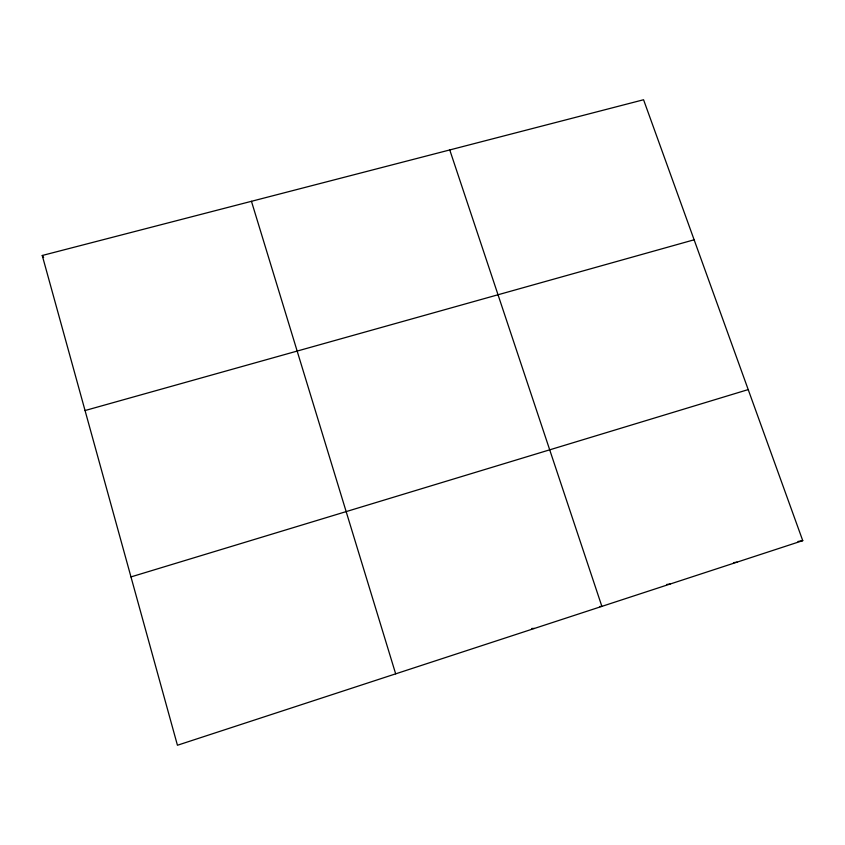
<?xml version="1.0" encoding="UTF-8"?>
<svg xmlns="http://www.w3.org/2000/svg" width="845" height="845" viewBox="0 0 845 845"><rect width="100%" height="100%" fill="white"/><g stroke="black" fill="none" stroke-linecap="round" stroke-linejoin="round"><path stroke-width="1.27" d="M802.75 540.652L177.439 745.248L42.25 255.486L643.563 99.752L802.75 540.652L797.986 541.487M130.975 576.913L748.216 389.587M85.049 410.533L694.125 239.79M733.502 562.685L737.041 562.147M666.631 584.476L670.085 584.053M599.654 606.541L601.872 606.372L449.762 149.945M531.79 628.458L534.41 628.448M42.25 255.486L43.623 257.503M251.451 201.3L395.671 673.845"/></g></svg>
